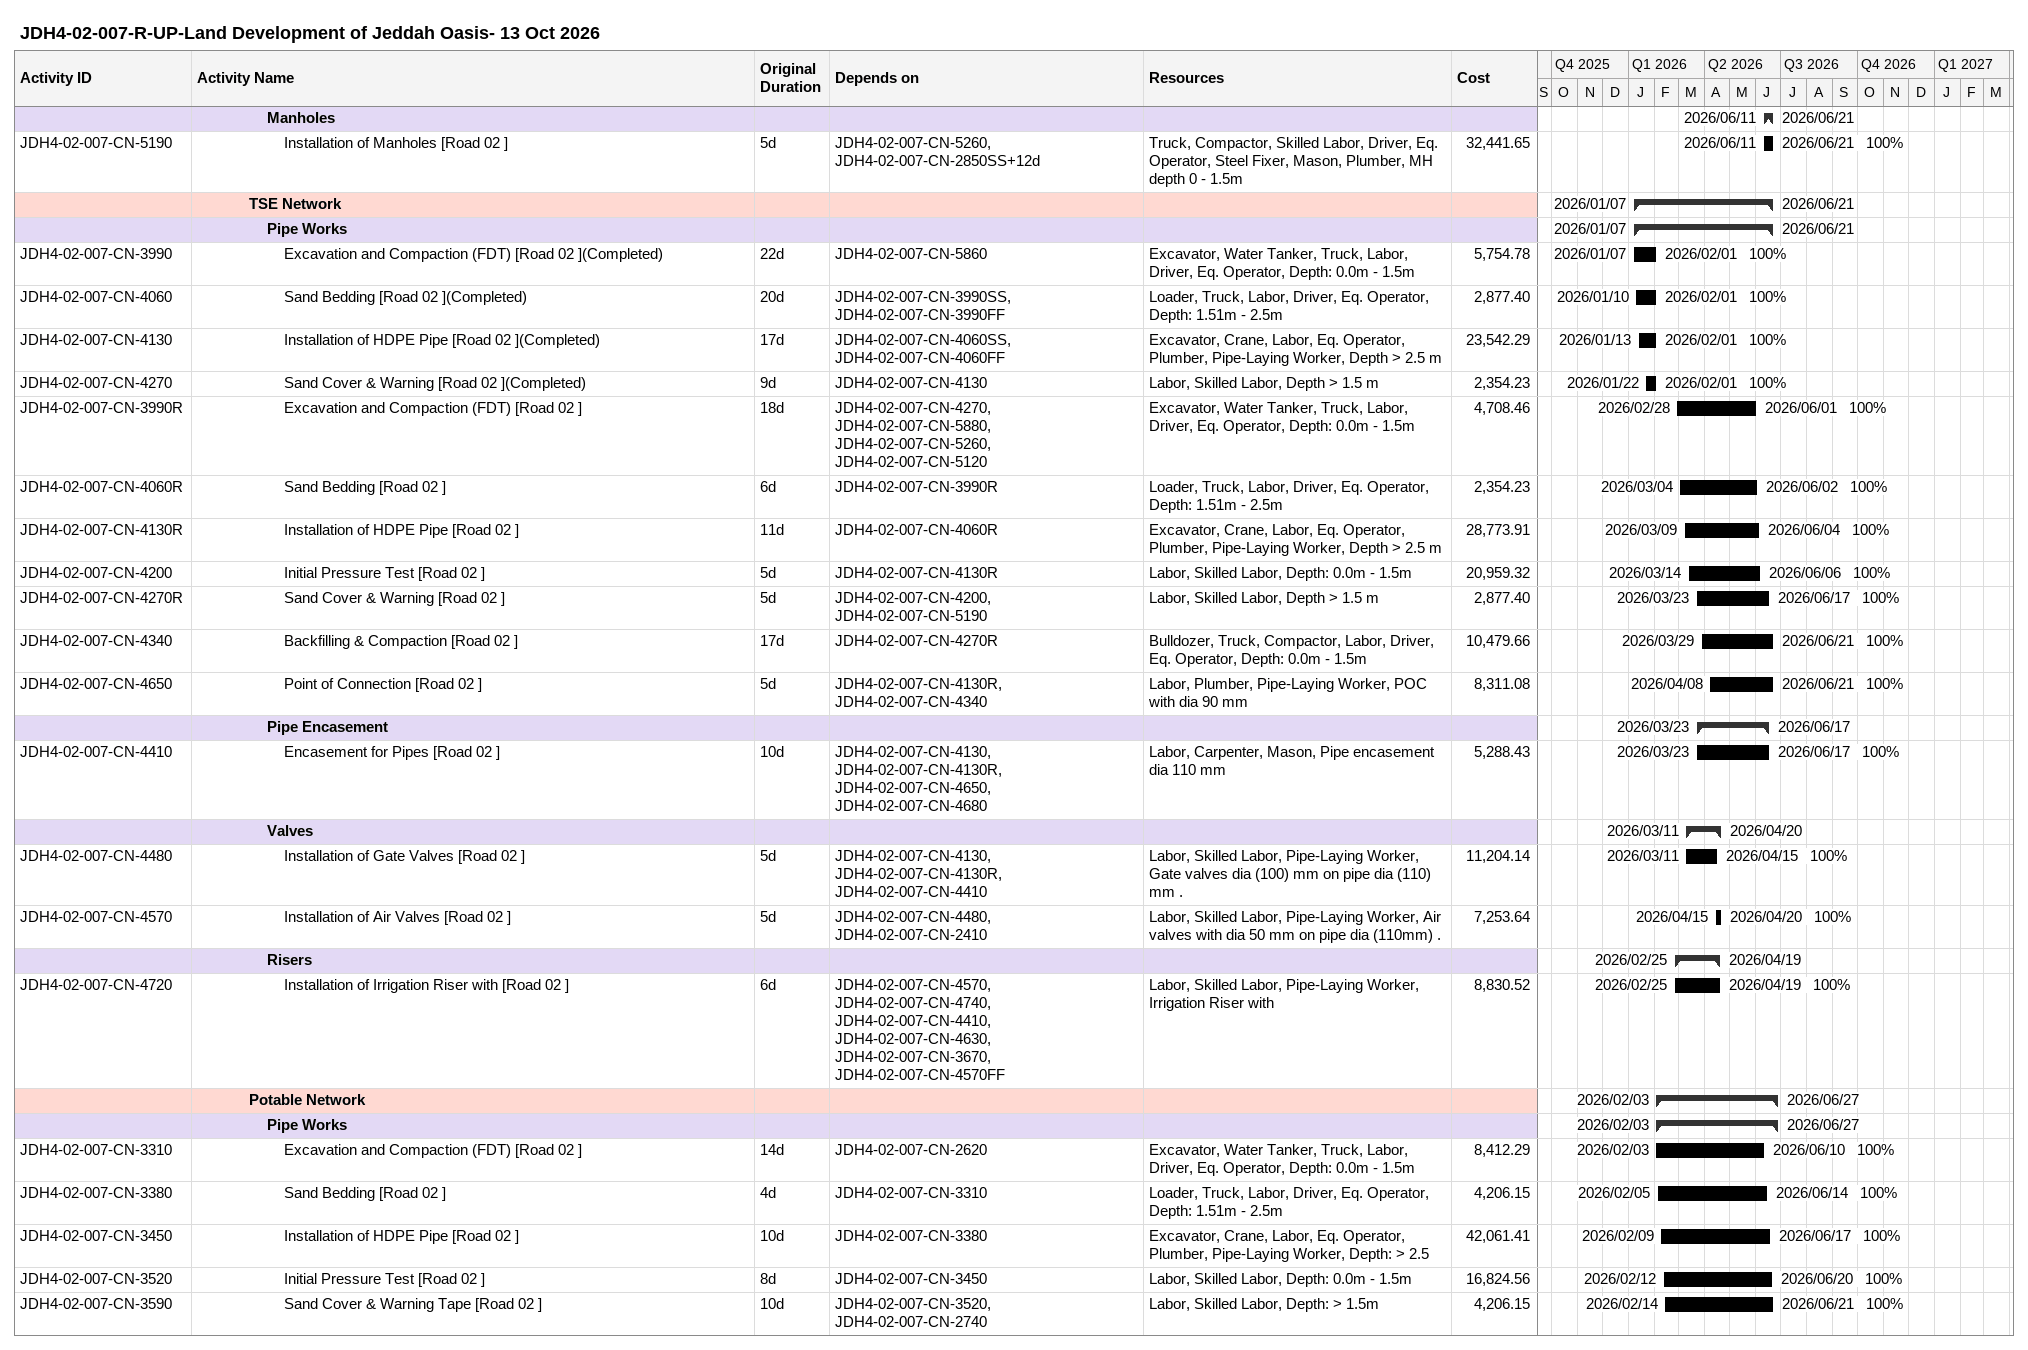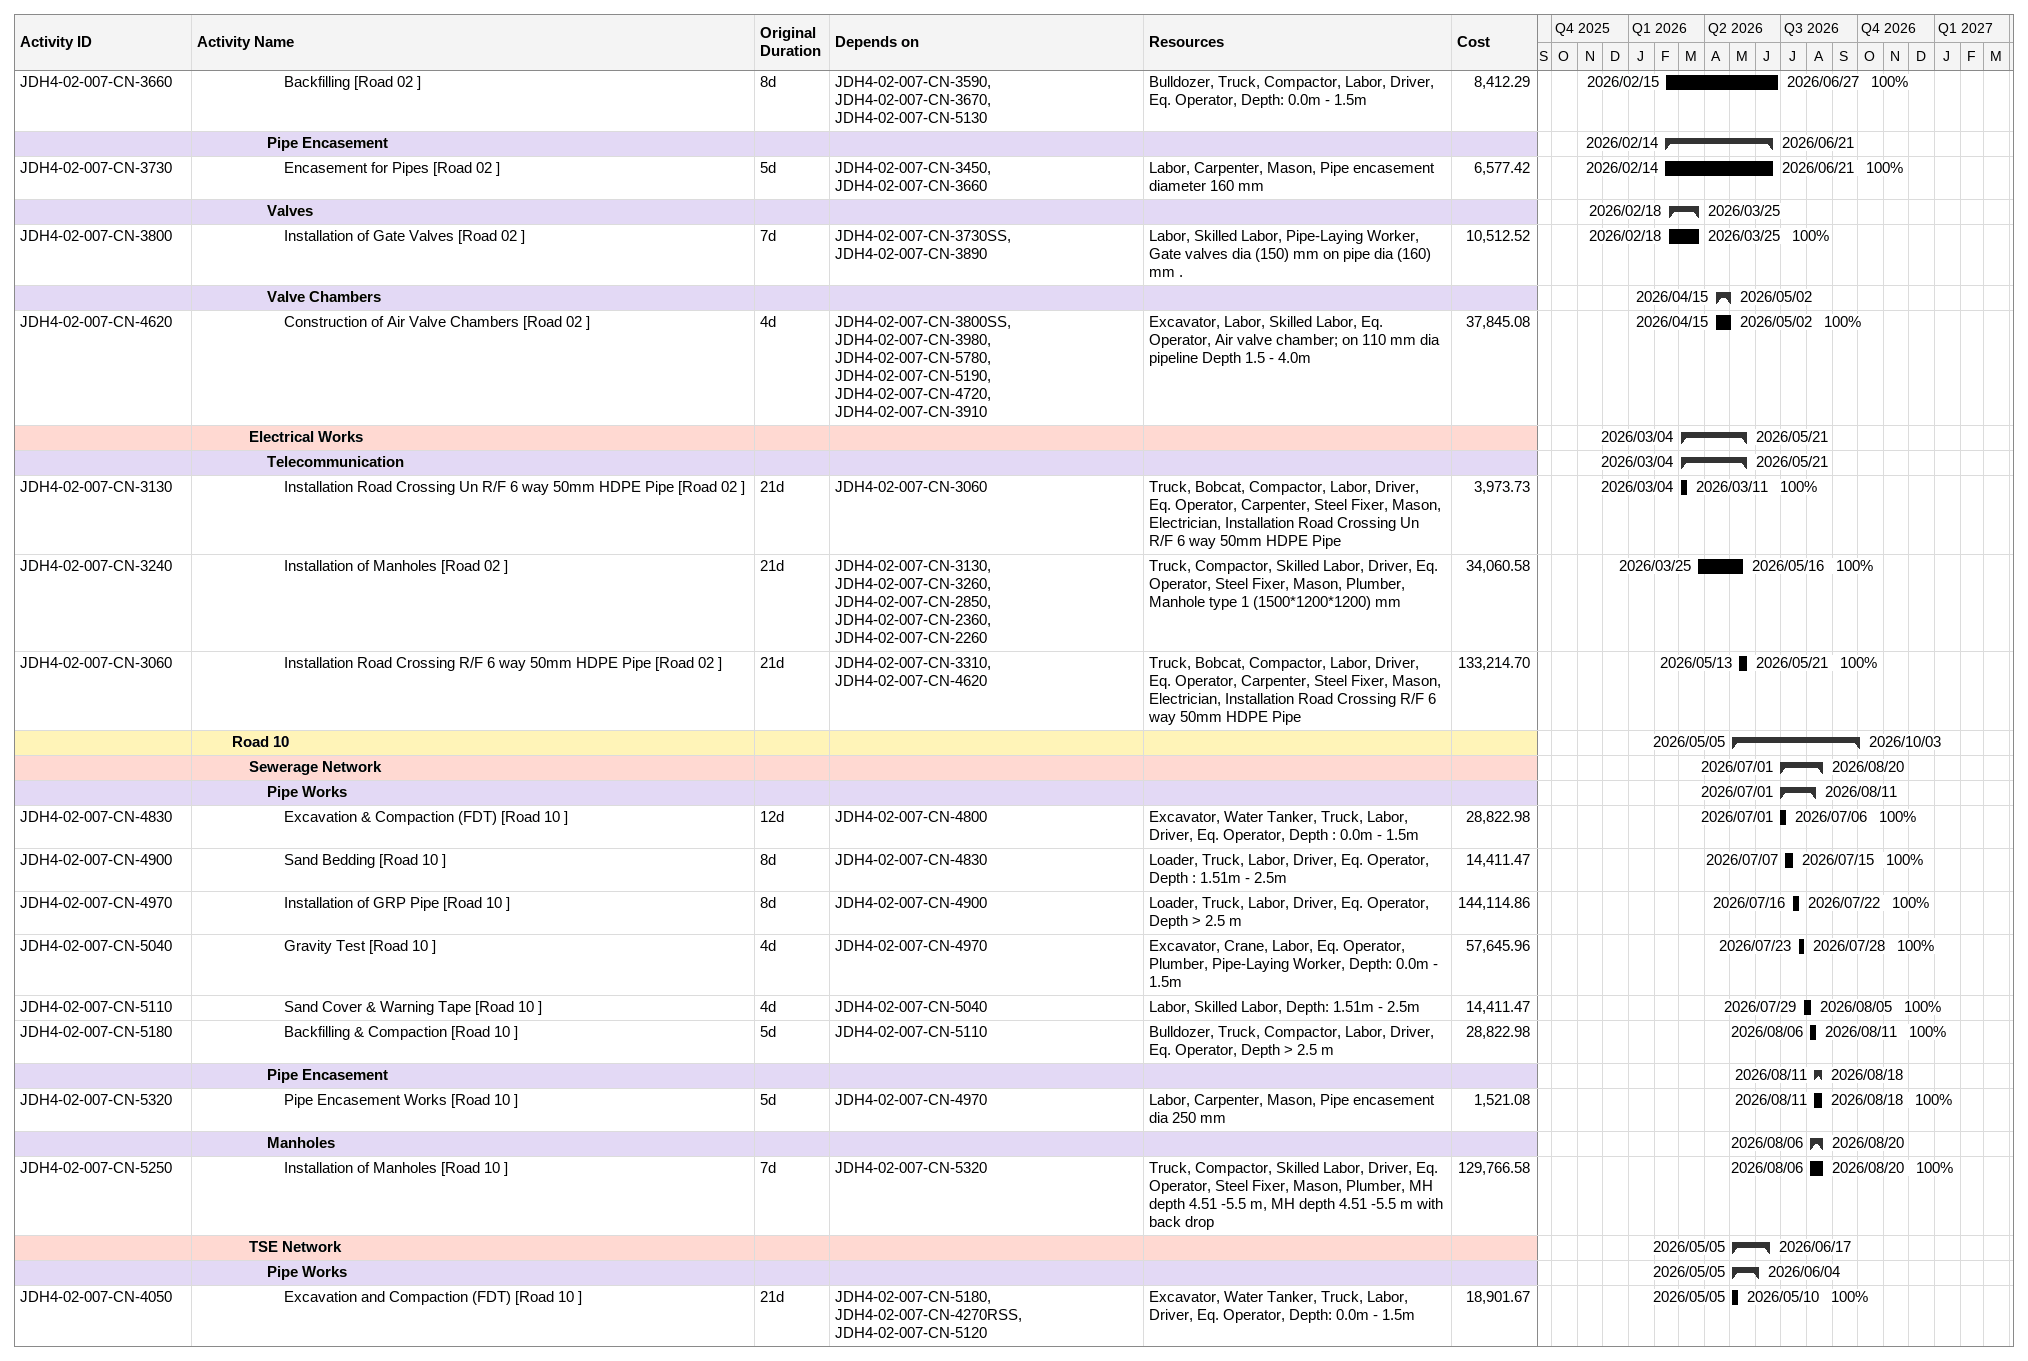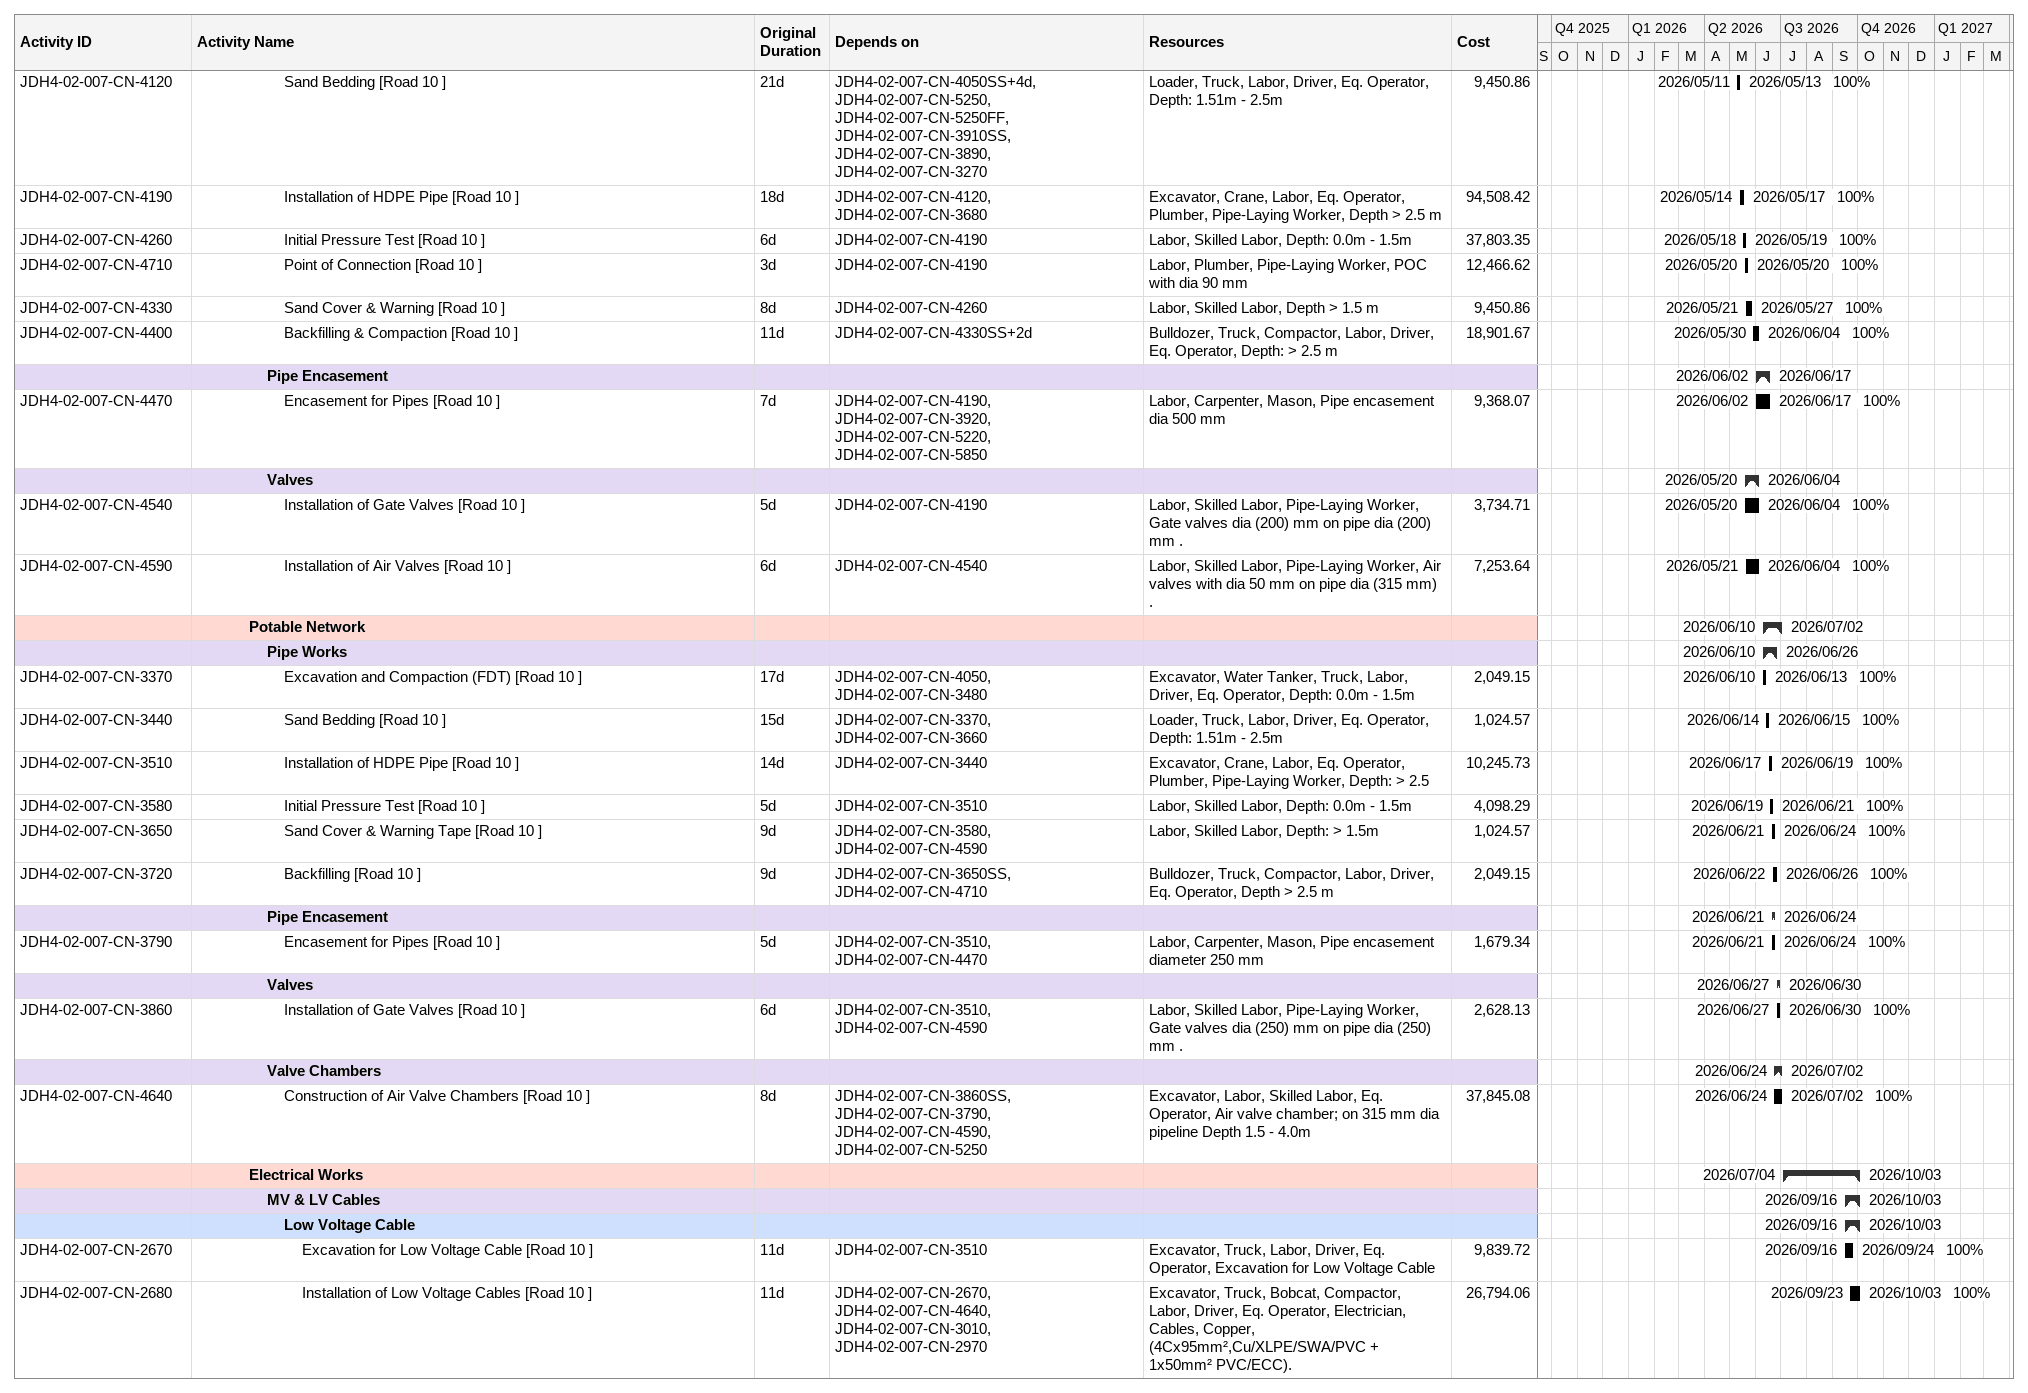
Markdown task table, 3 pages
JDH4-02-007-R-UP-Land Development of Jeddah Oasis- 13 Oct 2026

| ID | Level | Task | Original duration | Start | Finish | Predecessors | Resources | % complete | Cost |
|---|---|---|---|---|---|---|---|---|---|
|  | 5 | **Manholes** |  | 2026-06-11 | 2026-06-21 |  |  |  |  |
| JDH4-02-007-CN-5190 | 6 | Installation of Manholes [Road 02 ] | 5d | 2026-06-11 | 2026-06-21 | JDH4-02-007-CN-5260, JDH4-02-007-CN-2850SS+12d | Truck, Compactor, Skilled Labor, Driver, Eq. Operator, Steel Fixer, Mason, Plumber, MH depth 0 - 1.5m | 100 | 32441.65 |
|  | 4 | **TSE Network** |  | 2026-01-07 | 2026-06-21 |  |  |  |  |
|  | 5 | **Pipe Works** |  | 2026-01-07 | 2026-06-21 |  |  |  |  |
| JDH4-02-007-CN-3990 | 6 | Excavation and Compaction (FDT) [Road 02 ](Completed) | 22d | 2026-01-07 | 2026-02-01 | JDH4-02-007-CN-5860 | Excavator, Water Tanker, Truck, Labor, Driver, Eq. Operator, Depth: 0.0m - 1.5m | 100 | 5754.78 |
| JDH4-02-007-CN-4060 | 6 | Sand Bedding [Road 02 ](Completed) | 20d | 2026-01-10 | 2026-02-01 | JDH4-02-007-CN-3990SS, JDH4-02-007-CN-3990FF | Loader, Truck, Labor, Driver, Eq. Operator, Depth: 1.51m - 2.5m | 100 | 2877.40 |
| JDH4-02-007-CN-4130 | 6 | Installation of HDPE Pipe [Road 02 ](Completed) | 17d | 2026-01-13 | 2026-02-01 | JDH4-02-007-CN-4060SS, JDH4-02-007-CN-4060FF | Excavator, Crane, Labor, Eq. Operator, Plumber, Pipe-Laying Worker, Depth > 2.5 m | 100 | 23542.29 |
| JDH4-02-007-CN-4270 | 6 | Sand Cover & Warning [Road 02 ](Completed) | 9d | 2026-01-22 | 2026-02-01 | JDH4-02-007-CN-4130 | Labor, Skilled Labor, Depth > 1.5 m | 100 | 2354.23 |
| JDH4-02-007-CN-3990R | 6 | Excavation and Compaction (FDT) [Road 02 ] | 18d | 2026-02-28 | 2026-06-01 | JDH4-02-007-CN-4270, JDH4-02-007-CN-5880, JDH4-02-007-CN-5260, JDH4-02-007-CN-5120 | Excavator, Water Tanker, Truck, Labor, Driver, Eq. Operator, Depth: 0.0m - 1.5m | 100 | 4708.46 |
| JDH4-02-007-CN-4060R | 6 | Sand Bedding [Road 02 ] | 6d | 2026-03-04 | 2026-06-02 | JDH4-02-007-CN-3990R | Loader, Truck, Labor, Driver, Eq. Operator, Depth: 1.51m - 2.5m | 100 | 2354.23 |
| JDH4-02-007-CN-4130R | 6 | Installation of HDPE Pipe [Road 02 ] | 11d | 2026-03-09 | 2026-06-04 | JDH4-02-007-CN-4060R | Excavator, Crane, Labor, Eq. Operator, Plumber, Pipe-Laying Worker, Depth > 2.5 m | 100 | 28773.91 |
| JDH4-02-007-CN-4200 | 6 | Initial Pressure Test [Road 02 ] | 5d | 2026-03-14 | 2026-06-06 | JDH4-02-007-CN-4130R | Labor, Skilled Labor, Depth: 0.0m - 1.5m | 100 | 20959.32 |
| JDH4-02-007-CN-4270R | 6 | Sand Cover & Warning [Road 02 ] | 5d | 2026-03-23 | 2026-06-17 | JDH4-02-007-CN-4200, JDH4-02-007-CN-5190 | Labor, Skilled Labor, Depth > 1.5 m | 100 | 2877.40 |
| JDH4-02-007-CN-4340 | 6 | Backfilling & Compaction [Road 02 ] | 17d | 2026-03-29 | 2026-06-21 | JDH4-02-007-CN-4270R | Bulldozer, Truck, Compactor, Labor, Driver, Eq. Operator, Depth: 0.0m - 1.5m | 100 | 10479.66 |
| JDH4-02-007-CN-4650 | 6 | Point of Connection [Road 02 ] | 5d | 2026-04-08 | 2026-06-21 | JDH4-02-007-CN-4130R, JDH4-02-007-CN-4340 | Labor, Plumber, Pipe-Laying Worker, POC with dia 90 mm | 100 | 8311.08 |
|  | 5 | **Pipe Encasement** |  | 2026-03-23 | 2026-06-17 |  |  |  |  |
| JDH4-02-007-CN-4410 | 6 | Encasement for Pipes [Road 02 ] | 10d | 2026-03-23 | 2026-06-17 | JDH4-02-007-CN-4130, JDH4-02-007-CN-4130R, JDH4-02-007-CN-4650, JDH4-02-007-CN-4680 | Labor, Carpenter, Mason, Pipe encasement dia 110 mm | 100 | 5288.43 |
|  | 5 | **Valves** |  | 2026-03-11 | 2026-04-20 |  |  |  |  |
| JDH4-02-007-CN-4480 | 6 | Installation of Gate Valves [Road 02 ] | 5d | 2026-03-11 | 2026-04-15 | JDH4-02-007-CN-4130, JDH4-02-007-CN-4130R, JDH4-02-007-CN-4410 | Labor, Skilled Labor, Pipe-Laying Worker, Gate valves dia (100) mm on pipe dia (110) mm . | 100 | 11204.14 |
| JDH4-02-007-CN-4570 | 6 | Installation of Air Valves [Road 02 ] | 5d | 2026-04-15 | 2026-04-20 | JDH4-02-007-CN-4480, JDH4-02-007-CN-2410 | Labor, Skilled Labor, Pipe-Laying Worker, Air valves with dia 50 mm on pipe dia (110mm) . | 100 | 7253.64 |
|  | 5 | **Risers** |  | 2026-02-25 | 2026-04-19 |  |  |  |  |
| JDH4-02-007-CN-4720 | 6 | Installation of Irrigation Riser with [Road 02 ] | 6d | 2026-02-25 | 2026-04-19 | JDH4-02-007-CN-4570, JDH4-02-007-CN-4740, JDH4-02-007-CN-4410, JDH4-02-007-CN-4630, JDH4-02-007-CN-3670, JDH4-02-007-CN-4570FF | Labor, Skilled Labor, Pipe-Laying Worker, Irrigation Riser with | 100 | 8830.52 |
|  | 4 | **Potable Network** |  | 2026-02-03 | 2026-06-27 |  |  |  |  |
|  | 5 | **Pipe Works** |  | 2026-02-03 | 2026-06-27 |  |  |  |  |
| JDH4-02-007-CN-3310 | 6 | Excavation and Compaction (FDT) [Road 02 ] | 14d | 2026-02-03 | 2026-06-10 | JDH4-02-007-CN-2620 | Excavator, Water Tanker, Truck, Labor, Driver, Eq. Operator, Depth: 0.0m - 1.5m | 100 | 8412.29 |
| JDH4-02-007-CN-3380 | 6 | Sand Bedding [Road 02 ] | 4d | 2026-02-05 | 2026-06-14 | JDH4-02-007-CN-3310 | Loader, Truck, Labor, Driver, Eq. Operator, Depth: 1.51m - 2.5m | 100 | 4206.15 |
| JDH4-02-007-CN-3450 | 6 | Installation of HDPE Pipe [Road 02 ] | 10d | 2026-02-09 | 2026-06-17 | JDH4-02-007-CN-3380 | Excavator, Crane, Labor, Eq. Operator, Plumber, Pipe-Laying Worker, Depth: > 2.5 | 100 | 42061.41 |
| JDH4-02-007-CN-3520 | 6 | Initial Pressure Test [Road 02 ] | 8d | 2026-02-12 | 2026-06-20 | JDH4-02-007-CN-3450 | Labor, Skilled Labor, Depth: 0.0m - 1.5m | 100 | 16824.56 |
| JDH4-02-007-CN-3590 | 6 | Sand Cover & Warning Tape [Road 02 ] | 10d | 2026-02-14 | 2026-06-21 | JDH4-02-007-CN-3520, JDH4-02-007-CN-2740 | Labor, Skilled Labor, Depth: > 1.5m | 100 | 4206.15 |
| JDH4-02-007-CN-3660 | 6 | Backfilling [Road 02 ] | 8d | 2026-02-15 | 2026-06-27 | JDH4-02-007-CN-3590, JDH4-02-007-CN-3670, JDH4-02-007-CN-5130 | Bulldozer, Truck, Compactor, Labor, Driver, Eq. Operator, Depth: 0.0m - 1.5m | 100 | 8412.29 |
|  | 5 | **Pipe Encasement** |  | 2026-02-14 | 2026-06-21 |  |  |  |  |
| JDH4-02-007-CN-3730 | 6 | Encasement for Pipes [Road 02 ] | 5d | 2026-02-14 | 2026-06-21 | JDH4-02-007-CN-3450, JDH4-02-007-CN-3660 | Labor, Carpenter, Mason, Pipe encasement diameter 160 mm | 100 | 6577.42 |
|  | 5 | **Valves** |  | 2026-02-18 | 2026-03-25 |  |  |  |  |
| JDH4-02-007-CN-3800 | 6 | Installation of Gate Valves [Road 02 ] | 7d | 2026-02-18 | 2026-03-25 | JDH4-02-007-CN-3730SS, JDH4-02-007-CN-3890 | Labor, Skilled Labor, Pipe-Laying Worker, Gate valves dia (150) mm on pipe dia (160) mm . | 100 | 10512.52 |
|  | 5 | **Valve Chambers** |  | 2026-04-15 | 2026-05-02 |  |  |  |  |
| JDH4-02-007-CN-4620 | 6 | Construction of Air Valve Chambers [Road 02 ] | 4d | 2026-04-15 | 2026-05-02 | JDH4-02-007-CN-3800SS, JDH4-02-007-CN-3980, JDH4-02-007-CN-5780, JDH4-02-007-CN-5190, JDH4-02-007-CN-4720, JDH4-02-007-CN-3910 | Excavator, Labor, Skilled Labor, Eq. Operator, Air valve chamber; on 110 mm dia pipeline Depth 1.5 - 4.0m | 100 | 37845.08 |
|  | 4 | **Electrical Works** |  | 2026-03-04 | 2026-05-21 |  |  |  |  |
|  | 5 | **Telecommunication** |  | 2026-03-04 | 2026-05-21 |  |  |  |  |
| JDH4-02-007-CN-3130 | 6 | Installation Road Crossing Un R/F 6 way 50mm HDPE Pipe [Road 02 ] | 21d | 2026-03-04 | 2026-03-11 | JDH4-02-007-CN-3060 | Truck, Bobcat, Compactor, Labor, Driver, Eq. Operator, Carpenter, Steel Fixer, Mason, Electrician, Installation Road Crossing Un R/F 6 way 50mm HDPE Pipe | 100 | 3973.73 |
| JDH4-02-007-CN-3240 | 6 | Installation of Manholes [Road 02 ] | 21d | 2026-03-25 | 2026-05-16 | JDH4-02-007-CN-3130, JDH4-02-007-CN-3260, JDH4-02-007-CN-2850, JDH4-02-007-CN-2360, JDH4-02-007-CN-2260 | Truck, Compactor, Skilled Labor, Driver, Eq. Operator, Steel Fixer, Mason, Plumber, Manhole type 1 (1500*1200*1200) mm | 100 | 34060.58 |
| JDH4-02-007-CN-3060 | 6 | Installation Road Crossing R/F 6 way 50mm HDPE Pipe [Road 02 ] | 21d | 2026-05-13 | 2026-05-21 | JDH4-02-007-CN-3310, JDH4-02-007-CN-4620 | Truck, Bobcat, Compactor, Labor, Driver, Eq. Operator, Carpenter, Steel Fixer, Mason, Electrician, Installation Road Crossing R/F 6 way 50mm HDPE Pipe | 100 | 133214.70 |
|  | 3 | **Road 10** |  | 2026-05-05 | 2026-10-03 |  |  |  |  |
|  | 4 | **Sewerage Network** |  | 2026-07-01 | 2026-08-20 |  |  |  |  |
|  | 5 | **Pipe Works** |  | 2026-07-01 | 2026-08-11 |  |  |  |  |
| JDH4-02-007-CN-4830 | 6 | Excavation & Compaction (FDT) [Road 10 ] | 12d | 2026-07-01 | 2026-07-06 | JDH4-02-007-CN-4800 | Excavator, Water Tanker, Truck, Labor, Driver, Eq. Operator, Depth : 0.0m - 1.5m | 100 | 28822.98 |
| JDH4-02-007-CN-4900 | 6 | Sand Bedding [Road 10 ] | 8d | 2026-07-07 | 2026-07-15 | JDH4-02-007-CN-4830 | Loader, Truck, Labor, Driver, Eq. Operator, Depth : 1.51m - 2.5m | 100 | 14411.47 |
| JDH4-02-007-CN-4970 | 6 | Installation of GRP Pipe [Road 10 ] | 8d | 2026-07-16 | 2026-07-22 | JDH4-02-007-CN-4900 | Loader, Truck, Labor, Driver, Eq. Operator, Depth > 2.5 m | 100 | 144114.86 |
| JDH4-02-007-CN-5040 | 6 | Gravity Test [Road 10 ] | 4d | 2026-07-23 | 2026-07-28 | JDH4-02-007-CN-4970 | Excavator, Crane, Labor, Eq. Operator, Plumber, Pipe-Laying Worker, Depth: 0.0m - 1.5m | 100 | 57645.96 |
| JDH4-02-007-CN-5110 | 6 | Sand Cover & Warning Tape [Road 10 ] | 4d | 2026-07-29 | 2026-08-05 | JDH4-02-007-CN-5040 | Labor, Skilled Labor, Depth: 1.51m - 2.5m | 100 | 14411.47 |
| JDH4-02-007-CN-5180 | 6 | Backfilling & Compaction [Road 10 ] | 5d | 2026-08-06 | 2026-08-11 | JDH4-02-007-CN-5110 | Bulldozer, Truck, Compactor, Labor, Driver, Eq. Operator, Depth > 2.5 m | 100 | 28822.98 |
|  | 5 | **Pipe Encasement** |  | 2026-08-11 | 2026-08-18 |  |  |  |  |
| JDH4-02-007-CN-5320 | 6 | Pipe Encasement Works [Road 10 ] | 5d | 2026-08-11 | 2026-08-18 | JDH4-02-007-CN-4970 | Labor, Carpenter, Mason, Pipe encasement dia 250 mm | 100 | 1521.08 |
|  | 5 | **Manholes** |  | 2026-08-06 | 2026-08-20 |  |  |  |  |
| JDH4-02-007-CN-5250 | 6 | Installation of Manholes [Road 10 ] | 7d | 2026-08-06 | 2026-08-20 | JDH4-02-007-CN-5320 | Truck, Compactor, Skilled Labor, Driver, Eq. Operator, Steel Fixer, Mason, Plumber, MH depth 4.51 -5.5 m, MH depth 4.51 -5.5 m with back drop | 100 | 129766.58 |
|  | 4 | **TSE Network** |  | 2026-05-05 | 2026-06-17 |  |  |  |  |
|  | 5 | **Pipe Works** |  | 2026-05-05 | 2026-06-04 |  |  |  |  |
| JDH4-02-007-CN-4050 | 6 | Excavation and Compaction (FDT) [Road 10 ] | 21d | 2026-05-05 | 2026-05-10 | JDH4-02-007-CN-5180, JDH4-02-007-CN-4270RSS, JDH4-02-007-CN-5120 | Excavator, Water Tanker, Truck, Labor, Driver, Eq. Operator, Depth: 0.0m - 1.5m | 100 | 18901.67 |
| JDH4-02-007-CN-4120 | 6 | Sand Bedding [Road 10 ] | 21d | 2026-05-11 | 2026-05-13 | JDH4-02-007-CN-4050SS+4d, JDH4-02-007-CN-5250, JDH4-02-007-CN-5250FF, JDH4-02-007-CN-3910SS, JDH4-02-007-CN-3890, JDH4-02-007-CN-3270 | Loader, Truck, Labor, Driver, Eq. Operator, Depth: 1.51m - 2.5m | 100 | 9450.86 |
| JDH4-02-007-CN-4190 | 6 | Installation of HDPE Pipe [Road 10 ] | 18d | 2026-05-14 | 2026-05-17 | JDH4-02-007-CN-4120, JDH4-02-007-CN-3680 | Excavator, Crane, Labor, Eq. Operator, Plumber, Pipe-Laying Worker, Depth > 2.5 m | 100 | 94508.42 |
| JDH4-02-007-CN-4260 | 6 | Initial Pressure Test [Road 10 ] | 6d | 2026-05-18 | 2026-05-19 | JDH4-02-007-CN-4190 | Labor, Skilled Labor, Depth: 0.0m - 1.5m | 100 | 37803.35 |
| JDH4-02-007-CN-4710 | 6 | Point of Connection [Road 10 ] | 3d | 2026-05-20 | 2026-05-20 | JDH4-02-007-CN-4190 | Labor, Plumber, Pipe-Laying Worker, POC with dia 90 mm | 100 | 12466.62 |
| JDH4-02-007-CN-4330 | 6 | Sand Cover & Warning [Road 10 ] | 8d | 2026-05-21 | 2026-05-27 | JDH4-02-007-CN-4260 | Labor, Skilled Labor, Depth > 1.5 m | 100 | 9450.86 |
| JDH4-02-007-CN-4400 | 6 | Backfilling & Compaction [Road 10 ] | 11d | 2026-05-30 | 2026-06-04 | JDH4-02-007-CN-4330SS+2d | Bulldozer, Truck, Compactor, Labor, Driver, Eq. Operator, Depth: > 2.5 m | 100 | 18901.67 |
|  | 5 | **Pipe Encasement** |  | 2026-06-02 | 2026-06-17 |  |  |  |  |
| JDH4-02-007-CN-4470 | 6 | Encasement for Pipes [Road 10 ] | 7d | 2026-06-02 | 2026-06-17 | JDH4-02-007-CN-4190, JDH4-02-007-CN-3920, JDH4-02-007-CN-5220, JDH4-02-007-CN-5850 | Labor, Carpenter, Mason, Pipe encasement dia 500 mm | 100 | 9368.07 |
|  | 5 | **Valves** |  | 2026-05-20 | 2026-06-04 |  |  |  |  |
| JDH4-02-007-CN-4540 | 6 | Installation of Gate Valves [Road 10 ] | 5d | 2026-05-20 | 2026-06-04 | JDH4-02-007-CN-4190 | Labor, Skilled Labor, Pipe-Laying Worker, Gate valves dia (200) mm on pipe dia (200) mm . | 100 | 3734.71 |
| JDH4-02-007-CN-4590 | 6 | Installation of Air Valves [Road 10 ] | 6d | 2026-05-21 | 2026-06-04 | JDH4-02-007-CN-4540 | Labor, Skilled Labor, Pipe-Laying Worker, Air valves with dia 50 mm on pipe dia (315 mm) . | 100 | 7253.64 |
|  | 4 | **Potable Network** |  | 2026-06-10 | 2026-07-02 |  |  |  |  |
|  | 5 | **Pipe Works** |  | 2026-06-10 | 2026-06-26 |  |  |  |  |
| JDH4-02-007-CN-3370 | 6 | Excavation and Compaction (FDT) [Road 10 ] | 17d | 2026-06-10 | 2026-06-13 | JDH4-02-007-CN-4050, JDH4-02-007-CN-3480 | Excavator, Water Tanker, Truck, Labor, Driver, Eq. Operator, Depth: 0.0m - 1.5m | 100 | 2049.15 |
| JDH4-02-007-CN-3440 | 6 | Sand Bedding [Road 10 ] | 15d | 2026-06-14 | 2026-06-15 | JDH4-02-007-CN-3370, JDH4-02-007-CN-3660 | Loader, Truck, Labor, Driver, Eq. Operator, Depth: 1.51m - 2.5m | 100 | 1024.57 |
| JDH4-02-007-CN-3510 | 6 | Installation of HDPE Pipe [Road 10 ] | 14d | 2026-06-17 | 2026-06-19 | JDH4-02-007-CN-3440 | Excavator, Crane, Labor, Eq. Operator, Plumber, Pipe-Laying Worker, Depth: > 2.5 | 100 | 10245.73 |
| JDH4-02-007-CN-3580 | 6 | Initial Pressure Test [Road 10 ] | 5d | 2026-06-19 | 2026-06-21 | JDH4-02-007-CN-3510 | Labor, Skilled Labor, Depth: 0.0m - 1.5m | 100 | 4098.29 |
| JDH4-02-007-CN-3650 | 6 | Sand Cover & Warning Tape [Road 10 ] | 9d | 2026-06-21 | 2026-06-24 | JDH4-02-007-CN-3580, JDH4-02-007-CN-4590 | Labor, Skilled Labor, Depth: > 1.5m | 100 | 1024.57 |
| JDH4-02-007-CN-3720 | 6 | Backfilling [Road 10 ] | 9d | 2026-06-22 | 2026-06-26 | JDH4-02-007-CN-3650SS, JDH4-02-007-CN-4710 | Bulldozer, Truck, Compactor, Labor, Driver, Eq. Operator, Depth > 2.5 m | 100 | 2049.15 |
|  | 5 | **Pipe Encasement** |  | 2026-06-21 | 2026-06-24 |  |  |  |  |
| JDH4-02-007-CN-3790 | 6 | Encasement for Pipes [Road 10 ] | 5d | 2026-06-21 | 2026-06-24 | JDH4-02-007-CN-3510, JDH4-02-007-CN-4470 | Labor, Carpenter, Mason, Pipe encasement diameter 250 mm | 100 | 1679.34 |
|  | 5 | **Valves** |  | 2026-06-27 | 2026-06-30 |  |  |  |  |
| JDH4-02-007-CN-3860 | 6 | Installation of Gate Valves [Road 10 ] | 6d | 2026-06-27 | 2026-06-30 | JDH4-02-007-CN-3510, JDH4-02-007-CN-4590 | Labor, Skilled Labor, Pipe-Laying Worker, Gate valves dia (250) mm on pipe dia (250) mm . | 100 | 2628.13 |
|  | 5 | **Valve Chambers** |  | 2026-06-24 | 2026-07-02 |  |  |  |  |
| JDH4-02-007-CN-4640 | 6 | Construction of Air Valve Chambers [Road 10 ] | 8d | 2026-06-24 | 2026-07-02 | JDH4-02-007-CN-3860SS, JDH4-02-007-CN-3790, JDH4-02-007-CN-4590, JDH4-02-007-CN-5250 | Excavator, Labor, Skilled Labor, Eq. Operator, Air valve chamber; on 315 mm dia pipeline Depth 1.5 - 4.0m | 100 | 37845.08 |
|  | 4 | **Electrical Works** |  | 2026-07-04 | 2026-10-03 |  |  |  |  |
|  | 5 | **MV & LV Cables** |  | 2026-09-16 | 2026-10-03 |  |  |  |  |
|  | 6 | **Low Voltage Cable** |  | 2026-09-16 | 2026-10-03 |  |  |  |  |
| JDH4-02-007-CN-2670 | 7 | Excavation for Low Voltage Cable [Road 10 ] | 11d | 2026-09-16 | 2026-09-24 | JDH4-02-007-CN-3510 | Excavator, Truck, Labor, Driver, Eq. Operator, Excavation for Low Voltage Cable | 100 | 9839.72 |
| JDH4-02-007-CN-2680 | 7 | Installation of Low Voltage Cables [Road 10 ] | 11d | 2026-09-23 | 2026-10-03 | JDH4-02-007-CN-2670, JDH4-02-007-CN-4640, JDH4-02-007-CN-3010, JDH4-02-007-CN-2970 | Excavator, Truck, Bobcat, Compactor, Labor, Driver, Eq. Operator, Electrician, Cables, Copper, (4Cx95mm²,Cu/XLPE/SWA/PVC + 1x50mm² PVC/ECC). | 100 | 26794.06 |
